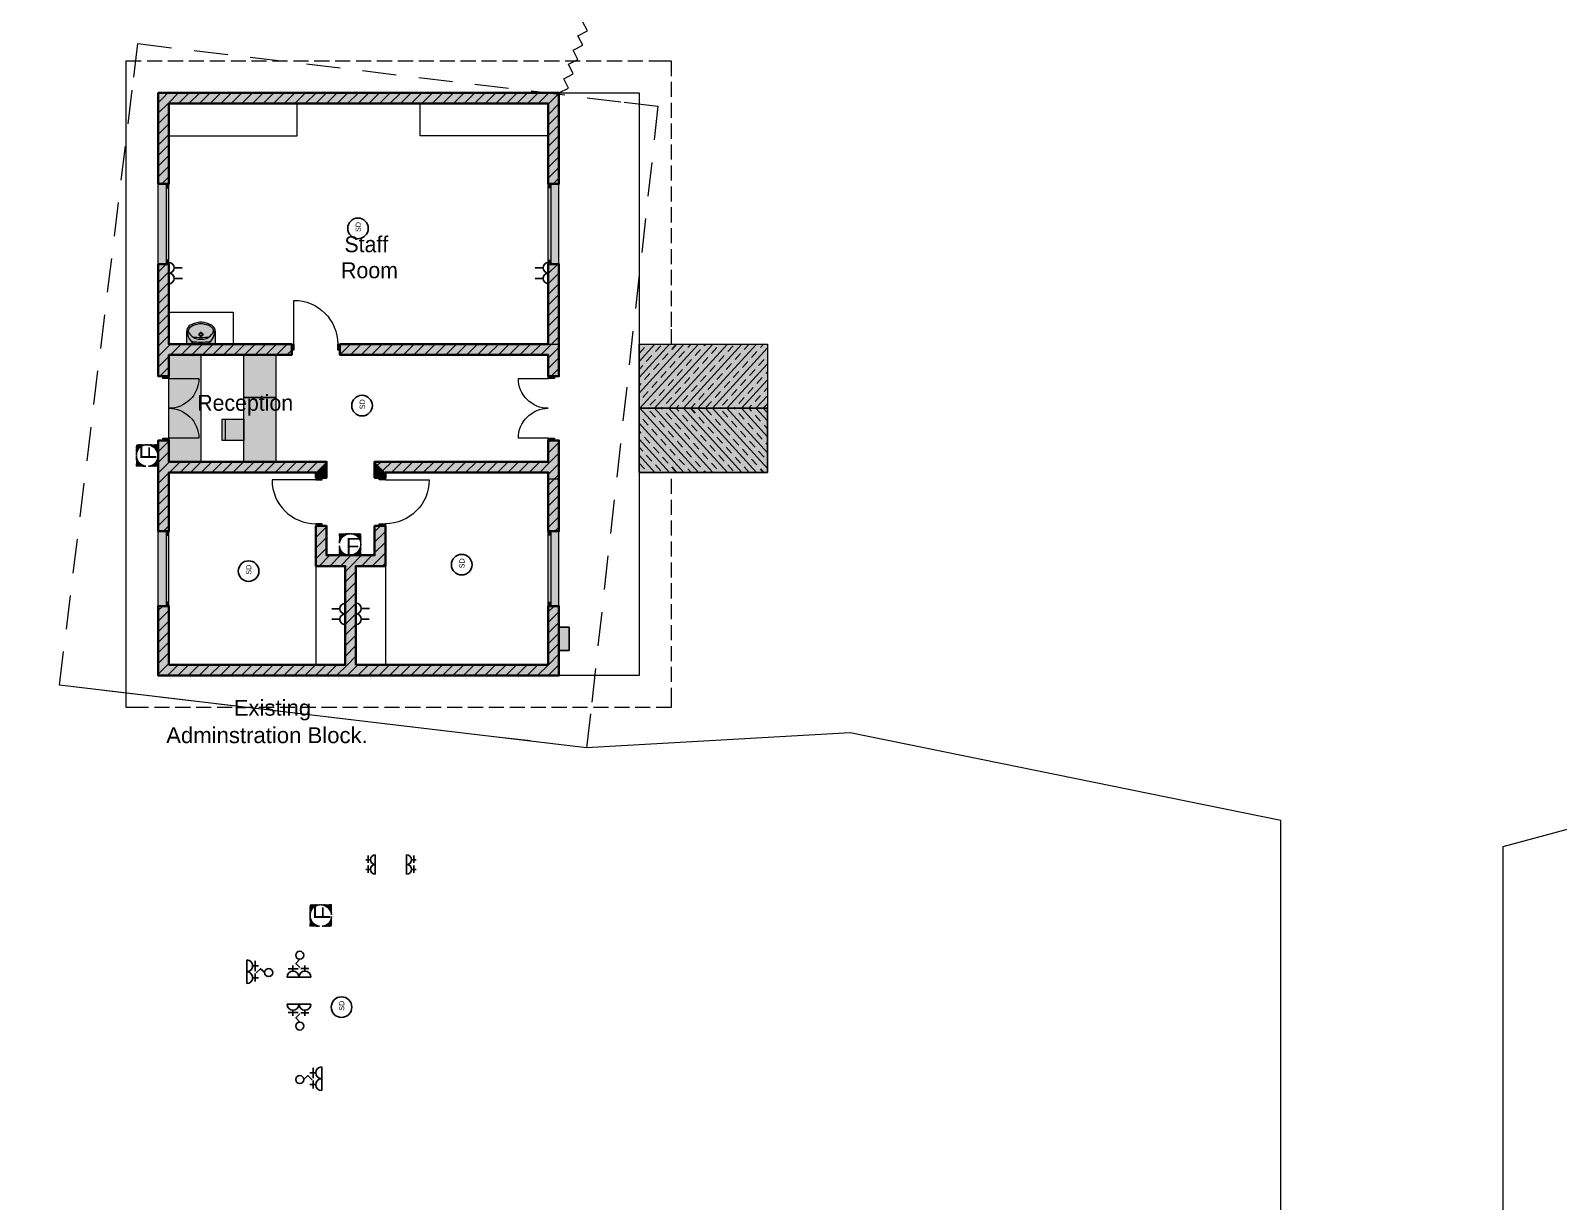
# Model space of a CAD drawing. Header units: millimetres. Extents: x -434067 to 834715, y -524312 to 693139.
# Drawn here: x 166384 to 194972, y 246782 to 268688 of the extents above; entities that cross this region are included whole.
import ezdxf

# ---------------------------------------------------------------- set-up
doc = ezdxf.new("R2010")
doc.units = ezdxf.units.MM
doc.layers.get('0').update_dxf_attribs({"color": 120})
for name, color, linetype in [('LIGHTING', 1, 'Continuous'), ('lights', 1, 'Continuous'), ('PDF_2D Drafting - General', 7, 'Continuous')]:
    doc.layers.add(name, color=color, linetype=linetype)
for name, color, linetype, true_color in [('PDF_Geometry', 7, 'Continuous', 0xff6600), ('PDF_Interior$-$Furniture$', 7, 'Continuous', 0x6a6a6a), ('PDF_Structural - Bearing', 7, 'Continuous', 0xffffff)]:
    doc.layers.add(name, color=color, linetype=linetype, true_color=true_color)
doc.styles.add('PDF Agency FB', font='AGENCYR.TTF')
doc.styles.add('PDF Arial-BoldMT', font='arial.ttf')
doc.styles.get("Standard").update_dxf_attribs({"font": 'arial.ttf'})

# ---------------------------------------------------------------- blocks, each defined once
blk = doc.blocks.new('socket')
at = {"layer": 'lights'}
for p, q in [((-100, 100), (-252, 100)), ((0, -198), (0, 200)), ((-100, -98), (-250, -98))]:
    blk.add_line(p, q, dxfattribs=at)
for centre in [(0, 100), (0, -98)]:
    blk.add_arc(centre, 100, 90, 270, dxfattribs=at)
blk = doc.blocks.new('SD')
blk.add_circle((-8, 5), 100)
at = {"insert": (-43, 28), "char_height": 50, "attachment_point": 1}
blk.add_mtext_dynamic_manual_height_columns('SD', width=168.26, gutter_width=12.5, heights=[2.5], dxfattribs=at)
blk = doc.blocks.new('FF')
at = {"layer": 'PDF_Geometry', "color": 1, "lineweight": 25}
for points in [[(51, 478), (-155, 690), (46, 907)], [(-547, 420), (-33, 420)], [(-303, 293), (-303, 594)], [(94, 430), (501, 430)], [(300, 293), (300, 594)], [(596, -4), (-600, -4)]]:
    blk.add_lwpolyline(points, dxfattribs=at)
blk.add_circle((43, 1105), 204, dxfattribs=at)
for centre in [(-299, 0), (304, 0)]:
    blk.add_arc(centre, 299, 0, 180, dxfattribs=at)
blk = doc.blocks.new('SCKT')
at = {"layer": 'PDF_Geometry', "color": 1, "lineweight": 25}
for points in [[(-4, -604), (-4, 597)], [(298, 295), (594, 295)], [(446, 570), (446, 110)], [(298, -303), (594, -303)], [(399, -123), (399, -123)], [(446, -59), (446, -525)]]:
    blk.add_lwpolyline(points, dxfattribs=at)
blk.add_lwpolyline([(0, -598, 1), (0, 0, 1), (0, 598)], format="xyb", dxfattribs=at)

msp = doc.modelspace()

# ---------------------------------------------------------------- hatches: boundary and pattern name
at = {"layer": 'LIGHTING'}
h = msp.add_hatch(dxfattribs=at)
h.set_pattern_fill('ANSI31', color=1, angle=90)
h.set_pattern_definition([(135, (240933.02535, -96536.84095), (-0.08838834765, -0.08838834765), [])])
h.paths.add_polyline_path([(168364, 260538), (168540, 260538, -0.378758), (168364, 260736)])
h.paths.add_polyline_path([(168764, 260538), (168764, 260722, -0.358673), (168588, 260538)])
h.paths.add_polyline_path([(168364, 260938), (168364, 260736, -0.414214), (168564, 260936)])
h.paths.add_polyline_path([(168564, 260936, -0.393647), (168764, 260750), (168764, 260938)])
h = msp.add_hatch(dxfattribs=at)
h.set_pattern_fill('ANSI31', color=1)
h.set_pattern_definition([(45, (-184911.97832, 186702.95811), (-0.08838834765, 0.08838834765), [])])
h.paths.add_polyline_path([(172163, 259272), (172163, 259096, -0.378758), (172361, 259272)])
h.paths.add_polyline_path([(172163, 258872), (172347, 258872, -0.358673), (172163, 259048)])
h.paths.add_polyline_path([(172563, 259272), (172361, 259272, -0.414214), (172561, 259072)])
h.paths.add_polyline_path([(172561, 259072, -0.393647), (172375, 258872), (172563, 258872)])
h = msp.add_hatch(dxfattribs=at)
h.set_pattern_fill('ANSI31', color=1, angle=90)
h.set_pattern_definition([(135, (244182.94954, -105143.5389), (-0.08838834765, -0.08838834765), [])])
h.paths.add_polyline_path([(171613, 251931), (171790, 251931, -0.378758), (171614, 252129)])
h.paths.add_polyline_path([(172013, 251931), (172013, 252115, -0.358673), (171838, 251931)])
h.paths.add_polyline_path([(171613, 252331), (171614, 252129, -0.414214), (171814, 252329)])
h.paths.add_polyline_path([(171814, 252329, -0.393647), (172013, 252144), (172013, 252331)])
at = {"layer": 'PDF_Interior$-$Furniture$', "true_color": 0xffffff, "transparency": 33554559}
msp.add_hatch(color=7, dxfattribs=at).paths.add_polyline_path([(169302, 263049), (169302, 262820), (169842, 262820), (169842, 263049), (169842, 263065), (169840, 263081), (169836, 263096), (169830, 263111), (169822, 263125), (169813, 263139), (169803, 263151), (169791, 263162), (169773, 263174), (169755, 263185), (169735, 263194), (169716, 263202), (169696, 263209), (169675, 263215), (169654, 263220), (169633, 263224), (169612, 263227), (169591, 263229), (169572, 263230), (169553, 263229), (169532, 263227), (169511, 263224), (169490, 263220), (169469, 263215), (169451, 263210), (169428, 263202), (169409, 263194), (169389, 263185), (169371, 263174), (169353, 263162), (169341, 263151), (169331, 263139), (169322, 263125), (169314, 263111), (169308, 263096), (169304, 263081), (169302, 263065), (169302, 263057)])
at = {"layer": 'PDF_Structural - Bearing', "transparency": 33554559}
for color, points in [(7, [(168772, 267520), (168972, 267320), (168972, 265820), (168922, 265820), (168772, 265820)]), (7, [(176071, 267320), (176271, 267520), (176271, 265820), (176121, 265820), (176071, 265820)]), (256, [(168972, 265820), (168972, 264320), (168922, 264320), (168772, 264320), (168772, 265820), (168922, 265820)]), (256, [(176071, 265820), (176121, 265820), (176271, 265820), (176271, 264320), (176121, 264320), (176071, 264320)]), (7, [(168772, 264320), (168922, 264320), (168972, 264320), (168972, 262220), (168857, 262220), (168772, 262220)]), (7, [(176121, 264320), (176271, 264320), (176271, 262220), (176186, 262220), (176071, 262220), (176071, 264320)]), (7, [(168972, 262820), (171272, 262820), (171272, 262705), (171272, 262620), (168972, 262620)]), (7, [(172172, 262705), (172172, 262820), (176071, 262820), (176071, 262620), (172172, 262620)]), (7, [(168772, 259321), (168772, 261020), (168857, 261020), (168972, 261020), (168972, 259321), (168922, 259321)]), (7, [(176071, 259321), (176071, 261020), (176186, 261020), (176271, 261020), (176271, 259321), (176121, 259321)]), (7, [(171922, 260620), (171922, 260320), (171837, 260320), (171722, 260320), (171722, 260420)]), (7, [(173022, 260420), (173022, 260320), (172907, 260320), (172822, 260320), (172822, 260620)]), (256, [(168972, 259321), (168972, 257921), (168922, 257921), (168772, 257921), (168772, 259321), (168922, 259321)]), (7, [(171837, 259420), (171922, 259420), (171922, 258870), (171722, 258670), (171722, 259420)]), (7, [(172822, 258870), (172822, 259420), (172907, 259420), (173022, 259420), (173022, 258670)]), (256, [(176071, 259321), (176121, 259321), (176271, 259321), (176271, 257921), (176121, 257921), (176071, 257921)]), (7, [(168922, 257921), (168972, 257921), (168972, 256821), (168772, 256621), (168772, 257921)]), (7, [(176071, 256821), (176071, 257921), (176121, 257921), (176271, 257921), (176271, 256621)])]:
    msp.add_hatch(color=color, dxfattribs=at).paths.add_polyline_path(points)

# ---------------------------------------------------------------- linework, layer by layer
at = {"layer": 'PDF_2D Drafting - General', "color": 6, "lineweight": 20}
msp.add_lwpolyline([(176271, 267520), (176449, 267609), (176360, 267787), (176538, 267877), (176448, 268056), (176627, 268145), (176537, 268323), (176715, 268413), (176625, 268591), (176803, 268681), (176714, 268859)], dxfattribs=at)
at = {"layer": 'PDF_2D Drafting - General', "color": 20, "lineweight": 20, "true_color": 0xfd4435}
for points in [[(168316, 267813), (168393, 268443), (169024, 268367)], [(169444, 268317), (170074, 268241)], [(170494, 268190), (171125, 268115)], [(171545, 268064), (172175, 267988)], [(172596, 267938), (173226, 267862)], [(173646, 267811), (174277, 267735)], [(174697, 267685), (175327, 267609)], [(168210, 266942), (168287, 267572)], [(175748, 267559), (176378, 267483)], [(176798, 267432), (177429, 267356)], [(177492, 267349), (178123, 267273), (178053, 266642)], [(168081, 265891), (168158, 266522)], [(178006, 266221), (177936, 265590)], [(167953, 264841), (168030, 265471)], [(177889, 265169), (177819, 264538)], [(167825, 263791), (167902, 264421)], [(177772, 264118), (177702, 263487)], [(167696, 262740), (167773, 263371)], [(177655, 263066), (177585, 262435)], [(167568, 261690), (167645, 262320)], [(177539, 262014), (177468, 261383)], [(167440, 260639), (167517, 261270)], [(177422, 260962), (177352, 260331)], [(167311, 259589), (167388, 260219)], [(177305, 259911), (177235, 259279)], [(167183, 258539), (167260, 259169)], [(177188, 258859), (177118, 258228)], [(167055, 257488), (167132, 258118)], [(177071, 257807), (177001, 257176)], [(167557, 256363), (166926, 256438), (167003, 257068)], [(176954, 256755), (176884, 256124)], [(168382, 256266), (167752, 256340)], [(169433, 256141), (168802, 256216)], [(170484, 256017), (169853, 256092)], [(171535, 255893), (170904, 255967)], [(176860, 255902), (176789, 255271), (176159, 255346)], [(172586, 255768), (171955, 255843)], [(173637, 255644), (173006, 255719)], [(174688, 255520), (174057, 255594)], [(175738, 255396), (175108, 255470)]]:
    msp.add_lwpolyline(points, dxfattribs=at)
at = {"layer": 'PDF_2D Drafting - General', "color": 8, "lineweight": 15, "true_color": 0x7f7f7f}
for points in [[(168592, 256021), (168454, 256021), (168172, 256021), (168172, 268120), (168454, 268120)], [(168563, 268120), (168846, 268120)], [(168955, 268120), (169237, 268120)], [(169346, 268120), (169628, 268120)], [(169737, 268120), (170019, 268120)], [(170128, 268120), (170410, 268120)], [(170519, 268120), (170801, 268120)], [(170910, 268120), (171193, 268120)], [(171302, 268120), (171584, 268120)], [(171693, 268120), (171975, 268120)], [(172084, 268120), (172366, 268120)], [(172475, 268120), (172757, 268120)], [(172866, 268120), (173149, 268120)], [(173257, 268120), (173540, 268120)], [(173649, 268120), (173931, 268120)], [(174040, 268120), (174322, 268120)], [(174431, 268120), (174713, 268120)], [(174822, 268120), (175104, 268120)], [(175213, 268120), (175496, 268120)], [(175605, 268120), (175887, 268120)], [(175996, 268120), (176278, 268120)], [(176387, 268120), (176669, 268120)], [(176778, 268120), (177060, 268120)], [(177169, 268120), (177452, 268120)], [(177560, 268120), (177843, 268120)], [(177952, 268120), (178089, 268120), (178371, 268120), (178371, 267837)], [(178371, 267728), (178371, 267446)], [(168972, 266720), (171372, 266720), (171372, 267320)], [(176071, 266720), (173672, 266720), (173672, 267320)], [(176271, 267520), (177771, 267520), (177771, 256621), (176271, 256621)], [(178371, 267337), (178371, 267055)], [(178371, 266946), (178371, 266664)], [(178371, 266555), (178371, 266273)], [(178371, 266164), (178371, 265881)], [(178371, 265772), (178371, 265490)], [(178371, 265381), (178371, 265099)], [(178371, 264990), (178371, 264708)], [(178371, 264599), (178371, 264317)], [(178371, 264208), (178371, 263926)], [(178371, 263817), (178371, 263534)], [(168972, 262821), (168972, 263421), (170172, 263421), (170172, 262821)], [(178371, 263425), (178371, 263143)], [(178371, 263102), (178371, 262820)], [(176071, 262820), (176271, 262820)], [(177771, 260420), (180171, 260420), (180171, 261620), (177771, 261620)], [(176071, 260302), (176271, 260302)], [(178371, 260302), (178371, 260020)], [(178371, 259911), (178371, 259629)], [(178371, 259520), (178371, 259238)], [(178371, 259129), (178371, 258847)], [(178371, 258738), (178371, 258455)], [(171722, 258670), (171722, 256821)], [(173022, 258670), (173022, 256821)], [(178371, 258346), (178371, 258064)], [(178371, 257955), (178371, 257673)], [(176271, 257524), (176459, 257524), (176459, 257088), (176271, 257088)], [(178371, 257564), (178371, 257282)], [(178371, 257173), (178371, 256891)], [(178371, 256782), (178371, 256500)], [(189781, 229961), (189781, 253909), (181718, 255550), (176789, 255271), (166926, 256438)], [(178371, 256391), (178371, 256303), (178371, 256021), (178089, 256021)], [(168983, 256021), (168701, 256021)], [(169374, 256021), (169092, 256021)], [(169765, 256021), (169483, 256021)], [(170156, 256021), (169874, 256021)], [(170547, 256021), (170265, 256021)], [(170939, 256021), (170656, 256021)], [(171330, 256021), (171048, 256021)], [(171721, 256021), (171439, 256021)], [(172112, 256021), (171830, 256021)], [(172503, 256021), (172221, 256021)], [(172895, 256021), (172612, 256021)], [(173286, 256021), (173004, 256021)], [(173677, 256021), (173395, 256021)], [(174068, 256021), (173786, 256021)], [(174459, 256021), (174177, 256021)], [(174850, 256021), (174568, 256021)], [(175242, 256021), (174959, 256021)], [(175633, 256021), (175351, 256021)], [(176024, 256021), (175742, 256021)], [(176415, 256021), (176133, 256021)], [(176806, 256021), (176524, 256021)], [(177198, 256021), (176915, 256021)], [(177589, 256021), (177307, 256021)], [(177980, 256021), (177698, 256021)], [(140718, 226003), (141675, 226003), (140718, 226003), (187917, 226003), (142510, 226003), (187917, 226003), (189781, 229961), (193940, 229961), (194944, 226003), (243979, 226003), (194944, 226003), (193940, 229961), (189781, 229961), (187917, 226003), (189781, 229961), (193940, 229961), (193940, 253424), (199602, 254953), (207805, 254536)]]:
    msp.add_lwpolyline(points, dxfattribs=at)
at = {"layer": 'PDF_2D Drafting - General', "lineweight": 25}
for points in [[(177771, 261901), (178609, 262820)], [(177771, 262198), (178338, 262820)], [(177771, 262496), (178066, 262820)], [(177771, 262794), (177795, 262820)], [(177771, 262645), (177871, 262755)], [(178880, 262820), (177787, 261620), (178880, 260420)], [(177905, 262792), (177905, 262792)], [(179151, 262820), (178058, 261620), (179151, 260420)], [(178075, 262681), (178176, 262792)], [(179422, 262820), (178329, 261620), (179422, 260420)], [(178380, 262718), (178473, 262820)], [(179693, 262820), (178600, 261620), (179693, 260420)], [(178685, 262755), (178744, 262820)], [(179965, 262820), (178872, 261620), (179965, 260420)], [(178956, 262755), (178956, 262755)], [(178990, 262792), (179015, 262820)], [(179126, 262643), (179227, 262755)], [(180171, 262749), (179143, 261620), (180171, 260492)], [(179261, 262792), (179261, 262792)], [(179431, 262681), (179533, 262792)], [(179736, 262718), (179829, 262820)], [(180041, 262755), (180100, 262820)], [(177871, 262457), (177871, 262457)], [(177905, 262495), (178007, 262606)], [(178041, 262643), (178041, 262643)], [(178041, 262346), (178143, 262457)], [(178176, 262495), (178176, 262495)], [(178210, 262532), (178312, 262643)], [(178346, 262681), (178346, 262681)], [(178346, 262383), (178448, 262495)], [(178482, 262532), (178482, 262532)], [(178515, 262569), (178617, 262681)], [(178651, 262718), (178651, 262718)], [(178651, 262420), (178753, 262532)], [(178787, 262569), (178787, 262569)], [(178821, 262606), (178922, 262718)], [(178956, 262457), (179058, 262569)], [(179092, 262606), (179092, 262606)], [(179227, 262457), (179227, 262457)], [(179261, 262495), (179363, 262606)], [(179397, 262643), (179397, 262643)], [(179397, 262346), (179499, 262457)], [(180171, 262451), (179414, 261620), (180171, 260789)], [(179533, 262495), (179533, 262495)], [(179566, 262532), (179668, 262643)], [(179702, 262681), (179702, 262681)], [(179702, 262383), (179804, 262495)], [(179838, 262532), (179838, 262532)], [(179872, 262569), (179973, 262681)], [(180007, 262718), (180007, 262718)], [(180007, 262420), (180109, 262532)], [(180143, 262569), (180143, 262569)], [(177771, 262347), (177838, 262420)], [(177871, 262160), (177973, 262271)], [(178007, 262308), (178007, 262308)], [(178143, 262160), (178143, 262160)], [(178176, 262197), (178278, 262308)], [(178312, 262346), (178312, 262346)], [(178312, 262048), (178414, 262160)], [(178448, 262197), (178448, 262197)], [(178482, 262234), (178583, 262346)], [(178617, 262383), (178617, 262383)], [(178617, 262085), (178719, 262197)], [(178753, 262234), (178753, 262234)], [(178787, 262271), (178888, 262383)], [(178922, 262420), (178922, 262420)], [(178922, 262122), (179024, 262234)], [(179058, 262271), (179058, 262271)], [(179092, 262308), (179193, 262420)], [(179227, 262160), (179329, 262271)], [(179363, 262308), (179363, 262308)], [(179499, 262160), (179499, 262160)], [(179533, 262197), (179634, 262308)], [(179668, 262346), (179668, 262346)], [(179668, 262048), (179770, 262160)], [(179804, 262197), (179804, 262197)], [(179838, 262234), (179939, 262346)], [(179973, 262383), (179973, 262383)], [(179973, 262085), (180075, 262197)], [(180109, 262234), (180109, 262234)], [(180143, 262271), (180171, 262302)], [(177771, 262050), (177804, 262085)], [(177838, 262122), (177838, 262122)], [(177838, 261825), (177939, 261936)], [(177973, 261974), (177973, 261974)], [(178007, 262011), (178109, 262122)], [(178143, 261862), (178244, 261974)], [(178278, 262011), (178278, 262011)], [(178448, 261899), (178549, 262011)], [(178583, 262048), (178583, 262048)], [(178719, 261899), (178719, 261899)], [(178753, 261936), (178854, 262048)], [(178888, 262085), (178888, 262085)], [(178888, 261788), (178990, 261899)], [(179024, 261936), (179024, 261936)], [(179058, 261974), (179160, 262085)], [(179193, 262122), (179193, 262122)], [(179193, 261825), (179295, 261936)], [(179329, 261974), (179329, 261974)], [(179363, 262011), (179465, 262122)], [(179499, 261862), (179600, 261974)], [(179634, 262011), (179634, 262011)], [(180171, 262153), (179685, 261620), (180171, 261087)], [(179804, 261899), (179905, 262011)], [(179939, 262048), (179939, 262048)], [(180075, 261899), (180075, 261899)], [(180109, 261936), (180171, 262005)], [(177804, 261788), (177804, 261788)], [(177939, 261639), (177939, 261639)], [(177939, 261602), (177939, 261602)], [(177973, 261676), (178075, 261788)], [(178109, 261825), (178109, 261825)], [(178210, 261639), (178194, 261620), (178210, 261602)], [(178244, 261676), (178244, 261676)], [(178278, 261713), (178380, 261825)], [(178414, 261862), (178414, 261862)], [(178515, 261676), (178465, 261620), (178515, 261565)], [(178549, 261713), (178549, 261713)], [(178583, 261750), (178685, 261862)], [(178821, 261713), (178736, 261620), (178821, 261527)], [(178854, 261750), (178854, 261750)], [(179024, 261639), (179126, 261750)], [(179024, 261602), (179126, 261490)], [(179160, 261788), (179160, 261788)], [(179295, 261639), (179295, 261639)], [(179295, 261602), (179295, 261602)], [(179329, 261676), (179431, 261788)], [(179465, 261825), (179465, 261825)], [(179566, 261639), (179550, 261620), (179566, 261602)], [(179600, 261676), (179600, 261676)], [(179634, 261713), (179736, 261825)], [(179770, 261862), (179770, 261862)], [(179872, 261676), (179821, 261620), (179872, 261565)], [(179905, 261713), (179905, 261713)], [(179939, 261750), (180041, 261862)], [(180171, 261856), (179957, 261620), (180171, 261385)], [(180171, 261707), (180092, 261620), (180171, 261534)], [(177771, 261340), (178609, 260420)], [(177804, 261453), (177804, 261453)], [(177838, 261416), (177939, 261304)], [(177973, 261565), (178075, 261453)], [(178109, 261416), (178109, 261416)], [(178143, 261379), (178244, 261267)], [(178244, 261565), (178244, 261565)], [(178278, 261527), (178380, 261416)], [(178414, 261379), (178414, 261379)], [(178448, 261341), (178549, 261230)], [(178549, 261527), (178549, 261527)], [(178583, 261490), (178685, 261379)], [(178719, 261341), (178719, 261341)], [(178753, 261304), (178854, 261192)], [(178854, 261490), (178854, 261490)], [(178888, 261453), (178990, 261341)], [(179024, 261304), (179024, 261304)], [(179160, 261453), (179160, 261453)], [(179193, 261416), (179295, 261304)], [(179329, 261565), (179431, 261453)], [(179465, 261416), (179465, 261416)], [(179499, 261379), (179600, 261267)], [(179600, 261565), (179600, 261565)], [(179634, 261527), (179736, 261416)], [(179770, 261379), (179770, 261379)], [(179804, 261341), (179905, 261230)], [(179905, 261527), (179905, 261527)], [(179939, 261490), (180041, 261379)], [(180075, 261341), (180075, 261341)], [(180109, 261304), (180171, 261236)], [(177771, 261191), (177804, 261155)], [(177771, 261042), (178338, 260420)], [(177838, 261118), (177838, 261118)], [(177871, 261081), (177973, 260969)], [(177973, 261267), (177973, 261267)], [(178007, 261230), (178109, 261118)], [(178143, 261081), (178143, 261081)], [(178176, 261044), (178278, 260932)], [(178278, 261230), (178278, 261230)], [(178312, 261192), (178414, 261081)], [(178448, 261044), (178448, 261044)], [(178583, 261192), (178583, 261192)], [(178617, 261155), (178719, 261044)], [(178888, 261155), (178888, 261155)], [(178922, 261118), (179024, 261006)], [(179058, 261267), (179160, 261155)], [(179193, 261118), (179193, 261118)], [(179227, 261081), (179329, 260969)], [(179329, 261267), (179329, 261267)], [(179363, 261230), (179465, 261118)], [(179499, 261081), (179499, 261081)], [(179533, 261044), (179634, 260932)], [(179634, 261230), (179634, 261230)], [(179668, 261192), (179770, 261081)], [(179804, 261044), (179804, 261044)], [(179939, 261192), (179939, 261192)], [(179973, 261155), (180075, 261044)], [(177771, 260893), (177838, 260820)], [(177771, 260744), (178066, 260420)], [(177871, 260783), (177871, 260783)], [(177905, 260746), (178007, 260634)], [(178007, 260932), (178007, 260932)], [(178041, 260895), (178143, 260783)], [(178176, 260746), (178176, 260746)], [(178312, 260895), (178312, 260895)], [(178346, 260857), (178448, 260746)], [(178482, 261006), (178583, 260895)], [(178617, 260857), (178617, 260857)], [(178651, 260820), (178753, 260709)], [(178753, 261006), (178753, 261006)], [(178787, 260969), (178888, 260857)], [(178922, 260820), (178922, 260820)], [(178956, 260783), (179058, 260671)], [(179058, 260969), (179058, 260969)], [(179092, 260932), (179193, 260820)], [(179227, 260783), (179227, 260783)], [(179261, 260746), (179363, 260634)], [(179363, 260932), (179363, 260932)], [(179397, 260895), (179499, 260783)], [(179533, 260746), (179533, 260746)], [(179668, 260895), (179668, 260895)], [(179702, 260857), (179804, 260746)], [(179838, 261006), (179939, 260895)], [(179973, 260857), (179973, 260857)], [(180007, 260820), (180109, 260709)], [(180109, 261006), (180109, 261006)], [(180143, 260969), (180171, 260938)], [(177771, 260595), (177871, 260485)], [(177771, 260447), (177795, 260420)], [(177905, 260448), (177905, 260448)], [(178041, 260597), (178041, 260597)], [(178075, 260560), (178176, 260448)], [(178210, 260709), (178312, 260597)], [(178346, 260560), (178346, 260560)], [(178380, 260523), (178473, 260420)], [(178482, 260709), (178482, 260709)], [(178515, 260671), (178617, 260560)], [(178651, 260523), (178651, 260523)], [(178685, 260485), (178744, 260420)], [(178787, 260671), (178787, 260671)], [(178821, 260634), (178922, 260523)], [(178956, 260485), (178956, 260485)], [(178990, 260448), (179015, 260420)], [(179092, 260634), (179092, 260634)], [(179126, 260597), (179227, 260485)], [(179261, 260448), (179261, 260448)], [(179397, 260597), (179397, 260597)], [(179431, 260560), (179533, 260448)], [(179566, 260709), (179668, 260597)], [(179702, 260560), (179702, 260560)], [(179736, 260523), (179829, 260420)], [(179838, 260709), (179838, 260709)], [(179872, 260671), (179973, 260560)], [(180007, 260523), (180007, 260523)], [(180041, 260485), (180100, 260420)], [(180143, 260671), (180143, 260671)]]:
    msp.add_lwpolyline(points, dxfattribs=at)
at = {"layer": 'PDF_2D Drafting - General', "color": 8, "lineweight": 15, "true_color": 0x7f7f7f}
for points in [[(177771, 261620), (177771, 262820), (180171, 262820), (180171, 261620)], [(177771, 261620), (180171, 261620), (180171, 260420), (177771, 260420)], [(176459, 257524), (176271, 257524), (176271, 257088), (176459, 257088)]]:
    msp.add_lwpolyline(points, close=True, dxfattribs=at)
at = {"layer": 'PDF_2D Drafting - General', "color": 7, "lineweight": 0, "true_color": 0xffffff, "transparency": 33554559}
for points in [[(177771, 261620), (177771, 262820), (180171, 261620), (180171, 262820)], [(177771, 261620), (180171, 261620), (177771, 260420), (180171, 260420)]]:
    msp.add_solid(points, dxfattribs=at)
at = {"layer": 'PDF_2D Drafting - General', "lineweight": 0, "transparency": 33554559}
msp.add_solid([(176459, 257088), (176271, 257088), (176459, 257524), (176271, 257524)], dxfattribs=at)
at = {"layer": 'PDF_Interior$-$Furniture$', "lineweight": 20}
for points in [[(169842, 263054, 0.227537), (169791, 263162, 0.049885), (169755, 263185, 0.097127), (169591, 263229, 0.018849), (169572, 263230, 0.018847), (169553, 263229, 0.09676), (169389, 263185, 0.048354), (169353, 263162, 0.226638), (169302, 263054)], [(169577, 262831, 0.055958), (169727, 262848, 0.170229), (169751, 262863, 0.173416), (169828, 263080, -0.182209), (169752, 262878, -0.179069), (169724, 262863, -0.033275), (169572, 262852, -0.03339), (169420, 262863, -0.183295), (169392, 262878, -0.182998), (169316, 263078, 0.173587), (169393, 262863, 0.167209), (169418, 262848, 0.055574), (169566, 262831)], [(169809, 263068, 0.217598), (169781, 263129, 0.128677), (169646, 263191, 0.060152), (169572, 263200, 0.060277), (169498, 263191, 0.128677), (169363, 263129, 0.218965), (169335, 263068)], [(169335, 263063, 0.157094), (169429, 262949, 0.136876), (169553, 262914, 0.018218), (169572, 262915, 0.018219), (169591, 262914, 0.13647), (169716, 262949, 0.157094), (169809, 263063)], [(169421, 262958, 0.039019), (169572, 262946, 0.039119), (169723, 262958)]]:
    msp.add_lwpolyline(points, format="xyb", dxfattribs=at)
for points in [[(169302, 263049), (169302, 262820), (169842, 262820), (169842, 263049)], [(169572, 263020), (169572, 263049)], [(169657, 262820), (169487, 262820)], [(169555, 263003), (169526, 263003)], [(169572, 262958), (169572, 262987)], [(169617, 263003), (169589, 263003)]]:
    msp.add_lwpolyline(points, dxfattribs=at)
at = {"layer": 'PDF_Interior$-$Furniture$', "color": 104, "lineweight": 20, "true_color": 0x029e21}
for points in [[(168972, 260620), (168972, 262620), (169572, 262620), (169572, 260620)], [(170372, 261820), (170372, 262620), (170972, 262620), (170972, 261820)], [(170372, 260620), (170372, 261820), (170972, 261820), (170972, 260620)], [(170372, 261420), (170372, 261020), (169972, 261020), (169972, 261420)]]:
    msp.add_lwpolyline(points, close=True, dxfattribs=at)
msp.add_lwpolyline([(170022, 261420), (170022, 261020)], dxfattribs=at)
at = {"layer": 'PDF_Interior$-$Furniture$', "lineweight": 20}
for radius in [34.8, 25.1]:
    msp.add_circle((169572, 263003), radius, dxfattribs=at)
for points in [[(169302, 263049), (169302, 263050), (169302, 263052), (169302, 263054)], [(169316, 263080), (169316, 263081), (169316, 263082), (169316, 263084)], [(169316, 263078), (169316, 263080), (169316, 263082), (169316, 263084)], [(169335, 263063), (169335, 263064), (169335, 263066), (169335, 263068)], [(169809, 263068), (169809, 263066), (169809, 263064), (169809, 263063)], [(169828, 263084), (169828, 263082), (169828, 263080), (169828, 263078)], [(169828, 263084), (169828, 263082), (169828, 263081), (169828, 263080)], [(169842, 263054), (169842, 263052), (169842, 263050), (169842, 263049)], [(169572, 262831), (169570, 262831), (169568, 262831), (169566, 262831)], [(169577, 262831), (169575, 262831), (169574, 262831), (169572, 262831)]]:
    msp.add_open_spline(points, degree=3, dxfattribs=at)
at = {"layer": 'PDF_Interior$-$Furniture$', "color": 7, "lineweight": 0, "true_color": 0xffffff, "transparency": 33554559}
for points in [[(168972, 260620), (168972, 262620), (169572, 260620), (169572, 262620)], [(170372, 261820), (170372, 262620), (170972, 261820), (170972, 262620)], [(170372, 260620), (170372, 261820), (170972, 260620), (170972, 261820)], [(170372, 261420), (170372, 261020), (169972, 261420), (169972, 261020)]]:
    msp.add_solid(points, dxfattribs=at)
at = {"layer": 'PDF_Structural - Bearing', "lineweight": 0}
for points in [[(169152, 267520), (168962, 267330), (168772, 267140)], [(168954, 267520), (168863, 267429), (168772, 267338)], [(169350, 267520), (169150, 267320)], [(169548, 267520), (169348, 267320)], [(169746, 267520), (169546, 267320)], [(169944, 267520), (169744, 267320)], [(170142, 267520), (169942, 267320)], [(170340, 267520), (170140, 267320)], [(170538, 267520), (170338, 267320)], [(170736, 267520), (170536, 267320)], [(170934, 267520), (170734, 267320)], [(171132, 267520), (170932, 267320)], [(171330, 267520), (171130, 267320)], [(171527, 267520), (171327, 267320)], [(171725, 267520), (171525, 267320)], [(171923, 267520), (171723, 267320)], [(172121, 267520), (171921, 267320)], [(172319, 267520), (172119, 267320)], [(172517, 267520), (172317, 267320)], [(172715, 267520), (172515, 267320)], [(172913, 267520), (172713, 267320)], [(173111, 267520), (172911, 267320)], [(173309, 267520), (173109, 267320)], [(173507, 267520), (173307, 267320)], [(173705, 267520), (173505, 267320)], [(173903, 267520), (173703, 267320)], [(174101, 267520), (173901, 267320)], [(174299, 267520), (174099, 267320)], [(174497, 267520), (174297, 267320)], [(174695, 267520), (174495, 267320)], [(174893, 267520), (174693, 267320)], [(175091, 267520), (174891, 267320)], [(175289, 267520), (175089, 267320)], [(175487, 267520), (175287, 267320)], [(175685, 267520), (175485, 267320)], [(175883, 267520), (175683, 267320)], [(176081, 267520), (175881, 267320)], [(176271, 267512), (176071, 267312)], [(176271, 267314), (176071, 267114)], [(168972, 267142), (168772, 266942)], [(176271, 267116), (176071, 266916)], [(168972, 266944), (168772, 266744)], [(168972, 266746), (168772, 266546)], [(176271, 266918), (176071, 266718)], [(168972, 266548), (168772, 266348)], [(176271, 266720), (176071, 266520)], [(176271, 266522), (176071, 266322)], [(168972, 266350), (168772, 266150)], [(176271, 266324), (176071, 266124)], [(168972, 266152), (168772, 265952)], [(168972, 265954), (168838, 265820)], [(176271, 266126), (176071, 265926)], [(176271, 265928), (176163, 265820)], [(168922, 264320), (168772, 264170)], [(168972, 264172), (168772, 263972)], [(176247, 264320), (176071, 264145)], [(168972, 263974), (168772, 263774)], [(176271, 264147), (176071, 263947)], [(176271, 263949), (176071, 263749)], [(168972, 263776), (168772, 263576)], [(176271, 263751), (176071, 263551)], [(168972, 263578), (168772, 263378)], [(168972, 263380), (168772, 263180)], [(176271, 263553), (176071, 263353)], [(176271, 263355), (176071, 263155)], [(168972, 263182), (168772, 262982)], [(176271, 263157), (176071, 262957)], [(168972, 262985), (168772, 262785)], [(169006, 262820), (168972, 262787), (168772, 262587)], [(169204, 262820), (169004, 262620)], [(169402, 262820), (169202, 262620)], [(169599, 262820), (169400, 262620)], [(169798, 262820), (169598, 262620)], [(169996, 262820), (169796, 262620)], [(170194, 262820), (169994, 262620)], [(170391, 262820), (170191, 262620)], [(170589, 262820), (170389, 262620)], [(170787, 262820), (170587, 262620)], [(170985, 262820), (170785, 262620)], [(171183, 262820), (170983, 262620)], [(172371, 262820), (172172, 262621)], [(172569, 262820), (172369, 262620)], [(172767, 262820), (172567, 262620)], [(172965, 262820), (172765, 262620)], [(173163, 262820), (172963, 262620)], [(173361, 262820), (173161, 262620)], [(173559, 262820), (173359, 262620)], [(173757, 262820), (173557, 262620)], [(173955, 262820), (173755, 262620)], [(174153, 262820), (173953, 262620)], [(174351, 262820), (174151, 262620)], [(174549, 262820), (174349, 262620)], [(174747, 262820), (174547, 262620)], [(174945, 262820), (174745, 262620)], [(175143, 262820), (174943, 262620)], [(175341, 262820), (175141, 262620)], [(175539, 262820), (175339, 262620)], [(175737, 262820), (175537, 262620)], [(175935, 262820), (175735, 262620)], [(176271, 262959), (176071, 262759), (175932, 262620)], [(176271, 262761), (176071, 262561)], [(168972, 262589), (168772, 262389)], [(171272, 262711), (171181, 262620)], [(176271, 262563), (176071, 262363)], [(168972, 262391), (168802, 262220)], [(176271, 262365), (176127, 262220)], [(168790, 261020), (168772, 261003)], [(176114, 261020), (176071, 260977)], [(168972, 261005), (168772, 260805)], [(168972, 260807), (168772, 260607)], [(176271, 260781), (176071, 260581), (175910, 260420)], [(176271, 260979), (176071, 260779)], [(168984, 260620), (168972, 260609), (168772, 260409)], [(169182, 260620), (168982, 260420)], [(169380, 260620), (169180, 260420)], [(169577, 260620), (169377, 260420)], [(169775, 260620), (169575, 260420)], [(169973, 260620), (169773, 260420)], [(170171, 260620), (169971, 260420)], [(170369, 260620), (170169, 260420)], [(170567, 260620), (170367, 260420)], [(170765, 260620), (170565, 260420)], [(170963, 260620), (170763, 260420)], [(171161, 260620), (170961, 260420)], [(171359, 260620), (171159, 260420)], [(171557, 260620), (171357, 260420)], [(171755, 260620), (171555, 260420)], [(171922, 260589), (171722, 260389)], [(172943, 260620), (172882, 260560), (172822, 260499)], [(173141, 260620), (172981, 260461), (172841, 260320)], [(173339, 260620), (173139, 260420)], [(173537, 260620), (173337, 260420)], [(173735, 260620), (173535, 260420)], [(173933, 260620), (173733, 260420)], [(174131, 260620), (173931, 260420)], [(174329, 260620), (174129, 260420)], [(174527, 260620), (174327, 260420)], [(174725, 260620), (174525, 260420)], [(174923, 260620), (174723, 260420)], [(175121, 260620), (174921, 260420)], [(175318, 260620), (175118, 260420)], [(175516, 260620), (175316, 260420)], [(175714, 260620), (175515, 260420)], [(175913, 260620), (175713, 260420)], [(176271, 260583), (176071, 260383)], [(168972, 260411), (168772, 260211)], [(168972, 260213), (168772, 260013)], [(171922, 260391), (171851, 260320)], [(176271, 260385), (176071, 260185)], [(176271, 260187), (176071, 259987)], [(168972, 260015), (168772, 259815)], [(176271, 259989), (176071, 259789)], [(168972, 259817), (168772, 259617)], [(168972, 259619), (168772, 259419)], [(176271, 259791), (176071, 259591)], [(176271, 259593), (176071, 259393)], [(168972, 259421), (168871, 259321)], [(171743, 259420), (171722, 259399)], [(171922, 259401), (171722, 259201)], [(172930, 259420), (172822, 259311)], [(173022, 259313), (172822, 259113)], [(176271, 259395), (176196, 259321)], [(171922, 259203), (171722, 259003)], [(173022, 259115), (172822, 258915)], [(171922, 259005), (171722, 258805)], [(171985, 258870), (171785, 258670)], [(172183, 258870), (171983, 258670)], [(172381, 258870), (172181, 258670)], [(172579, 258870), (172379, 258670)], [(172777, 258870), (172577, 258670)], [(172898, 258794), (172775, 258670)], [(173022, 258917), (172898, 258794)], [(172272, 258563), (172379, 258670)], [(172272, 258365), (172472, 258565)], [(172997, 258695), (172973, 258670)], [(173022, 258719), (172997, 258695)], [(172272, 258167), (172472, 258367)], [(172272, 257969), (172472, 258169)], [(168857, 257921), (168772, 257835)], [(172272, 257771), (172472, 257971)], [(176182, 257921), (176071, 257810)], [(168972, 257837), (168772, 257637)], [(168972, 257639), (168772, 257439)], [(172272, 257574), (172472, 257774)], [(176271, 257812), (176071, 257612)], [(176271, 257614), (176071, 257414)], [(168972, 257441), (168772, 257241)], [(172272, 257376), (172472, 257576)], [(172272, 257178), (172472, 257378)], [(176271, 257416), (176071, 257216)], [(168972, 257243), (168772, 257044)], [(168972, 257045), (168772, 256845)], [(172272, 256980), (172472, 257180)], [(176271, 257020), (176072, 256820), (175872, 256621)], [(176271, 257218), (176071, 257018)], [(168972, 256847), (168772, 256647)], [(169143, 256821), (168943, 256621)], [(169341, 256821), (169141, 256621)], [(169539, 256821), (169339, 256621)], [(169737, 256821), (169537, 256621)], [(169935, 256821), (169735, 256621)], [(170133, 256821), (169933, 256621)], [(170331, 256821), (170131, 256621)], [(170529, 256821), (170329, 256621)], [(170727, 256821), (170527, 256621)], [(170925, 256821), (170725, 256621)], [(171123, 256821), (170923, 256621)], [(171321, 256821), (171121, 256621)], [(171519, 256821), (171319, 256621)], [(171717, 256821), (171517, 256621)], [(171915, 256821), (171715, 256621)], [(172113, 256821), (171913, 256621)], [(172472, 256982), (172311, 256821), (172111, 256621)], [(172509, 256821), (172309, 256621)], [(172707, 256821), (172507, 256621)], [(172905, 256821), (172705, 256621)], [(173103, 256821), (172903, 256621)], [(173301, 256821), (173101, 256621)], [(173499, 256821), (173299, 256621)], [(173697, 256821), (173497, 256621)], [(173895, 256821), (173695, 256621)], [(174093, 256821), (173893, 256621)], [(174291, 256821), (174091, 256621)], [(174488, 256821), (174288, 256621)], [(174686, 256821), (174486, 256621)], [(174884, 256821), (174684, 256621)], [(175082, 256821), (174882, 256621)], [(175280, 256821), (175080, 256621)], [(175478, 256821), (175278, 256621)], [(175676, 256821), (175476, 256621)], [(175874, 256821), (175674, 256621)], [(176271, 256822), (176171, 256721), (176070, 256621)], [(176271, 256624), (176270, 256622), (176268, 256621)]]:
    msp.add_lwpolyline(points, dxfattribs=at)
at = {"layer": 'PDF_Structural - Bearing', "color": 7, "lineweight": 35}
for points in [[(176121, 265820), (176071, 265820), (176071, 267320), (168972, 267320), (168972, 265820), (168922, 265820), (168772, 265820), (168772, 267520), (176271, 267520), (176271, 265820)], [(172472, 256821), (172472, 258670), (173022, 258670), (173022, 259420), (172907, 259420), (172822, 259420), (172822, 259383), (172822, 259420), (172822, 258870), (171922, 258870), (171922, 259420), (171837, 259420), (171722, 259420), (171722, 259383), (171722, 259420), (171722, 258670), (172272, 258670), (172272, 256821), (168972, 256821), (168972, 257921), (168922, 257921), (168772, 257921), (168772, 256621), (176271, 256621), (176271, 257921), (176121, 257921), (176071, 257921), (176071, 256821)]]:
    msp.add_lwpolyline(points, close=True, dxfattribs=at)
at = {"layer": 'PDF_Structural - Bearing', "color": 30, "lineweight": 18, "true_color": 0xff6600}
for points in [[(168772, 264320), (168772, 265820)], [(168922, 265745), (168922, 264395)], [(168972, 264320), (168972, 265820)], [(168972, 264395), (168972, 265745)], [(176071, 264320), (176071, 265820)], [(176071, 264395), (176071, 265745)], [(176121, 265745), (176121, 264395)], [(176271, 264320), (176271, 265820)], [(168772, 257921), (168772, 259321)], [(168972, 257921), (168972, 259321)], [(176071, 257921), (176071, 259321)], [(176271, 257921), (176271, 259321)], [(168922, 259246), (168922, 257996)], [(168972, 257996), (168972, 259246)], [(176071, 257996), (176071, 259246)], [(176121, 259246), (176121, 257996)]]:
    msp.add_lwpolyline(points, dxfattribs=at)
at = {"layer": 'PDF_Structural - Bearing', "color": 30, "lineweight": 20, "true_color": 0xff6600}
for points in [[(168922, 265820), (168922, 265745), (168972, 265745), (168972, 265820)], [(176121, 265820), (176121, 265745), (176071, 265745), (176071, 265820)], [(168972, 264320), (168972, 264395), (168922, 264395), (168922, 264320)], [(176071, 264320), (176071, 264395), (176121, 264395), (176121, 264320)], [(168922, 259321), (168922, 259246), (168972, 259246), (168972, 259321)], [(176121, 259321), (176121, 259246), (176071, 259246), (176071, 259321)], [(168972, 257921), (168972, 257996), (168922, 257996), (168922, 257921)], [(176071, 257921), (176071, 257996), (176121, 257996), (176121, 257921)]]:
    msp.add_lwpolyline(points, dxfattribs=at)
at = {"layer": 'PDF_Structural - Bearing', "color": 7, "lineweight": 35}
for points in [[(168972, 265820), (168922, 265820)], [(176071, 265820), (176121, 265820)], [(171272, 262820), (171272, 262705), (171272, 262620), (171272, 262705), (171272, 262820), (171235, 262820), (171272, 262820), (168972, 262820), (168972, 264320), (168922, 264320), (168772, 264320), (168772, 262220), (168857, 262220), (168772, 262220), (168772, 262257), (168772, 262220)], [(168972, 264320), (168922, 264320)], [(172172, 262820), (172172, 262705), (172172, 262620), (172172, 262705), (172172, 262820), (172209, 262820), (172172, 262820), (176071, 262820), (176071, 264320), (176121, 264320), (176271, 264320), (176271, 262220), (176186, 262220), (176271, 262220), (176271, 262257), (176271, 262220)], [(176071, 264320), (176121, 264320)], [(168972, 262220), (168857, 262220), (168972, 262220), (168972, 262257), (168972, 262220), (168972, 262620), (171272, 262620), (171235, 262620), (171272, 262620)], [(176071, 262220), (176186, 262220), (176071, 262220), (176071, 262257), (176071, 262220), (176071, 262620), (172172, 262620), (172209, 262620), (172172, 262620)], [(171722, 260320), (171837, 260320), (171922, 260320), (171837, 260320), (171722, 260320), (171722, 260357), (171722, 260320), (171722, 260420), (168972, 260420), (168972, 259321), (168922, 259321), (168772, 259321), (168772, 261020), (168857, 261020), (168772, 261020), (168772, 260983), (168772, 261020)], [(168972, 261020), (168857, 261020), (168972, 261020), (168972, 260983), (168972, 261020), (168972, 260620), (171922, 260620), (171922, 260320), (171922, 260357), (171922, 260320)], [(176071, 261020), (176186, 261020), (176071, 261020), (176071, 260983), (176071, 261020), (176071, 260620), (172822, 260620), (172822, 260320), (172822, 260357), (172822, 260320)], [(173022, 260320), (172907, 260320), (172822, 260320), (172907, 260320), (173022, 260320), (173022, 260357), (173022, 260320), (173022, 260420), (176071, 260420), (176071, 259321), (176121, 259321), (176271, 259321), (176271, 261020), (176186, 261020), (176271, 261020), (176271, 260983), (176271, 261020)], [(168972, 259321), (168922, 259321)], [(171722, 259420), (171837, 259420), (171922, 259420), (171922, 259383), (171922, 259420)], [(173022, 259420), (173022, 259383), (173022, 259420), (172907, 259420), (172822, 259420)], [(176071, 259321), (176121, 259321)], [(168972, 257921), (168922, 257921)], [(176071, 257921), (176121, 257921)]]:
    msp.add_lwpolyline(points, dxfattribs=at)
at = {"layer": 'PDF_Structural - Bearing', "color": 30, "lineweight": 18, "true_color": 0xff6600}
for points in [[(171312, 262820), (171312, 263640, -0.414191), (172132, 262820)], [(168972, 262180), (169532, 262180, -0.414278), (168972, 261620, -0.414276), (169532, 261060), (168972, 261060)], [(176071, 261060), (175511, 261060, -0.414277), (176071, 261620, -0.414278), (175511, 262180), (176071, 262180)], [(171722, 260280), (170902, 260280, 0.41419), (171722, 259460)], [(173022, 260280), (173842, 260280, -0.41419), (173022, 259460)]]:
    msp.add_lwpolyline(points, format="xyb", dxfattribs=at)
at = {"layer": 'PDF_Structural - Bearing', "color": 30, "lineweight": 20, "true_color": 0xff6600}
for points in [[(171272, 262820), (171312, 262820), (171312, 262705), (171272, 262705)], [(172172, 262705), (172132, 262705), (172132, 262820), (172172, 262820)], [(168972, 262220), (168972, 262180), (168857, 262180), (168857, 262220)], [(176186, 262220), (176186, 262180), (176071, 262180), (176071, 262220)], [(168857, 261020), (168857, 261060), (168972, 261060), (168972, 261020)], [(176071, 261020), (176071, 261060), (176186, 261060), (176186, 261020)], [(171722, 260320), (171722, 260280), (171837, 260280), (171837, 260320)], [(173022, 260320), (173022, 260280), (172907, 260280), (172907, 260320)], [(171837, 259420), (171837, 259460), (171722, 259460), (171722, 259420)], [(172907, 259420), (172907, 259460), (173022, 259460), (173022, 259420)]]:
    msp.add_lwpolyline(points, close=True, dxfattribs=at)
at = {"layer": 'PDF_Structural - Bearing', "color": 7, "lineweight": 0, "transparency": 33554559}
for points in [[(168972, 267320), (168772, 267520), (176071, 267320), (176271, 267520)], [(168972, 260420), (168972, 260620), (171722, 260420), (171922, 260620)], [(173022, 260420), (172822, 260620), (176071, 260420), (176071, 260620)], [(171722, 258670), (171922, 258870), (173022, 258670), (172822, 258870)], [(172272, 258670), (172472, 258670), (172272, 256821), (172472, 256821)], [(168772, 256621), (168972, 256821), (176271, 256621), (176071, 256821)]]:
    msp.add_solid(points, dxfattribs=at)
at = {"layer": 'PDF_Structural - Bearing', "lineweight": 0, "transparency": 33554559}
for points in [[(168922, 265820), (168922, 265745), (168972, 265820), (168972, 265745)], [(168972, 264395), (168972, 265745), (168922, 264395), (168922, 265745)], [(176121, 265820), (176071, 265820), (176121, 265745), (176071, 265745)], [(176071, 264395), (176121, 264395), (176071, 265745), (176121, 265745)], [(168972, 264320), (168972, 264395), (168922, 264320), (168922, 264395)], [(176071, 264320), (176121, 264320), (176071, 264395), (176121, 264395)], [(171272, 262820), (171272, 262705), (171312, 262820), (171312, 262705)], [(172172, 262705), (172172, 262820), (172132, 262705), (172132, 262820)], [(168972, 262220), (168857, 262220), (168972, 262180), (168857, 262180)], [(176186, 262220), (176071, 262220), (176186, 262180), (176071, 262180)], [(168857, 261020), (168972, 261020), (168857, 261060), (168972, 261060)], [(176071, 261020), (176186, 261020), (176071, 261060), (176186, 261060)], [(171722, 260320), (171722, 260280), (171837, 260320), (171837, 260280)], [(173022, 260320), (172907, 260320), (173022, 260280), (172907, 260280)], [(168922, 259321), (168922, 259246), (168972, 259321), (168972, 259246)], [(171837, 259420), (171837, 259460), (171722, 259420), (171722, 259460)], [(172907, 259420), (173022, 259420), (172907, 259460), (173022, 259460)], [(176121, 259321), (176071, 259321), (176121, 259246), (176071, 259246)], [(168972, 257996), (168972, 259246), (168922, 257996), (168922, 259246)], [(176071, 257996), (176121, 257996), (176071, 259246), (176121, 259246)], [(168972, 257921), (168972, 257996), (168922, 257921), (168922, 257996)], [(176071, 257921), (176121, 257921), (176071, 257996), (176121, 257996)]]:
    msp.add_solid(points, dxfattribs=at)

# ---------------------------------------------------------------- block references
at = {"color": 4, "xscale": 1.926189996179171, "yscale": 1.926189996179171, "zscale": 1.926189996179171, "rotation": 90}
for p in [(172520, 265002), (172596, 261686), (170473, 258590), (174461, 258710), (172212, 250432)]:
    msp.add_blockref('SD', p, dxfattribs=at)
for name, p, xscale, yscale, zscale in [('SCKT', (172833, 253085), -0.2994753918806968, 0.2994753918806968, 0.2994753918806968), ('SCKT', (173421, 253085), 0.2994753918806968, 0.2994753918806968, 0.2994753918806968), ('FF', (171405, 250979), 0.3696958073639959, 0.3696958073639959, 0.3696958073639959)]:
    msp.add_blockref(name, p, dxfattribs=dict(xscale=xscale, yscale=yscale, zscale=zscale))
at = {"yscale": 0.3696958073639959, "zscale": 0.3696958073639959}
for p, xscale, rotation in [((170430, 251079), 0.3696958073639959, 270), ((171405, 250471), -0.3696958073639959, 180), ((171830, 249078), -0.3696958073639959, 90)]:
    msp.add_blockref('FF', p, dxfattribs=dict(at, xscale=xscale, rotation=rotation))
at = {"layer": 'lights', "rotation": 180}
msp.add_blockref('socket', (168972, 264150), dxfattribs=at)
at = {"layer": 'lights'}
for p in [(176076, 264150), (172272, 257771)]:
    msp.add_blockref('socket', p, dxfattribs=at)
at = {"layer": 'lights', "xscale": -1}
msp.add_blockref('socket', (172472, 257774), dxfattribs=at)

# ---------------------------------------------------------------- texts
at = {"layer": 'LIGHTING', "char_height": 300, "attachment_point": 1, "rotation": 90}
for insert in [(168440, 260657), (171690, 252050)]:
    msp.add_mtext_dynamic_manual_height_columns('F', width=300, gutter_width=1, heights=[0], dxfattribs=dict(at, insert=insert))
at = {"layer": 'LIGHTING', "insert": (172282, 259196), "char_height": 300, "attachment_point": 1}
msp.add_mtext_dynamic_manual_height_columns('F', width=300, gutter_width=1, heights=[0], dxfattribs=at)
at = {"layer": 'lights', "color": 7, "attachment_point": 4}
for s, insert, char_height, style in [('Staff', (172257, 264688), 298.1, 'PDF Agency FB'), ('Room', (172194, 264201), 298.1, 'PDF Agency FB'), ('Reception', (169502, 261678), 298.1, 'PDF Agency FB'), ('Existing', (170185, 255973), 296.2, 'PDF Arial-BoldMT'), ('Adminstration Block.', (168922, 255502), 296.2, 'PDF Arial-BoldMT')]:
    msp.add_mtext(s, dxfattribs=dict(at, insert=insert, char_height=char_height, style=style))

doc.saveas('drawing.dxf')
